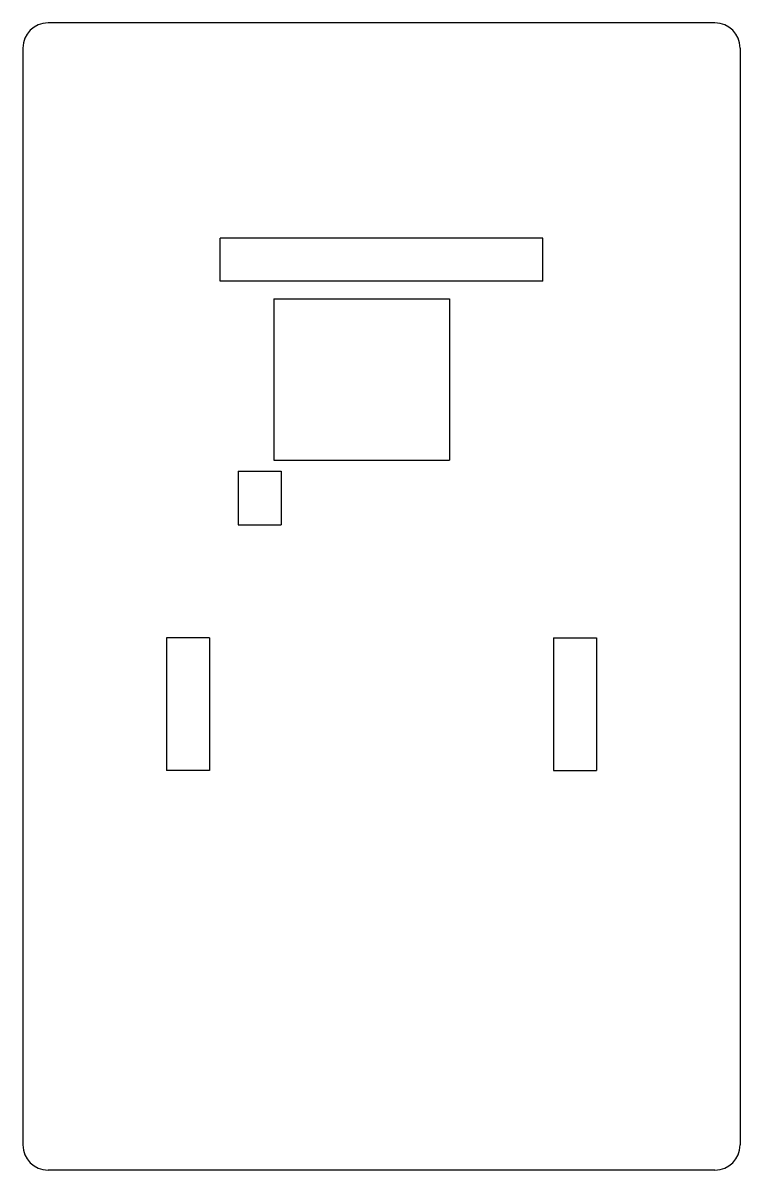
# Model space of a CAD drawing. Extents: x -100 to 100, y -160 to 160.
import ezdxf

# ---------------------------------------------------------------- set-up
doc = ezdxf.new("R2010")
doc.units = 0
doc.header["$MEASUREMENT"] = 0
doc.layers.add('VISIBLE', color=7, linetype='CONTINUOUS')

msp = doc.modelspace()

# ---------------------------------------------------------------- linework, layer by layer
at = {"layer": 'VISIBLE'}
for p, q in [((93, 160), (-93, 160)), ((-100, 153), (-100, -153)), ((100, 153), (100, -153)), ((45, 100), (-45, 100)), ((-45, 88), (-45, 100)), ((45, 88), (45, 100)), ((45, 88), (-45, 88)), ((-30, 83), (-30, 38)), ((-30, 83), (19, 83)), ((19, 83), (19, 38)), ((-30, 38), (19, 38)), ((-40, 35), (-40, 20)), ((-40, 35), (-28, 35)), ((-28, 35), (-28, 20)), ((-40, 20), (-28, 20)), ((-60, -11.5), (-60, -48.5)), ((-48, -11.5), (-60, -11.5)), ((-48, -11.5), (-48, -48.5)), ((48, -11.5), (48, -48.5)), ((48, -11.5), (60, -11.5)), ((60, -11.5), (60, -48.5)), ((-48, -48.5), (-60, -48.5)), ((48, -48.5), (60, -48.5)), ((93, -160), (-93, -160))]:
    msp.add_line(p, q, dxfattribs=at)
for centre, start, end in [((-93, 153), 90, 180), ((93, 153), 0, 90), ((-93, -153), 180, 270), ((93, -153), 270, 0)]:
    msp.add_arc(centre, 7, start, end, dxfattribs=at)

doc.saveas('drawing.dxf')
